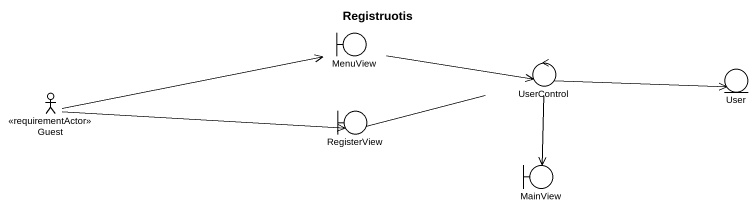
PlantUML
@startuml
title Registruotis
boundary MenuView
control UserControl
entity User
actor Guest <<requirementActor>>
boundary RegisterView
boundary MainView
MenuView -right-> UserControl
UserControl -right-> User
UserControl -left- RegisterView
UserControl --> MainView
Guest -right-> MenuView
Guest -right-> RegisterView
@enduml
